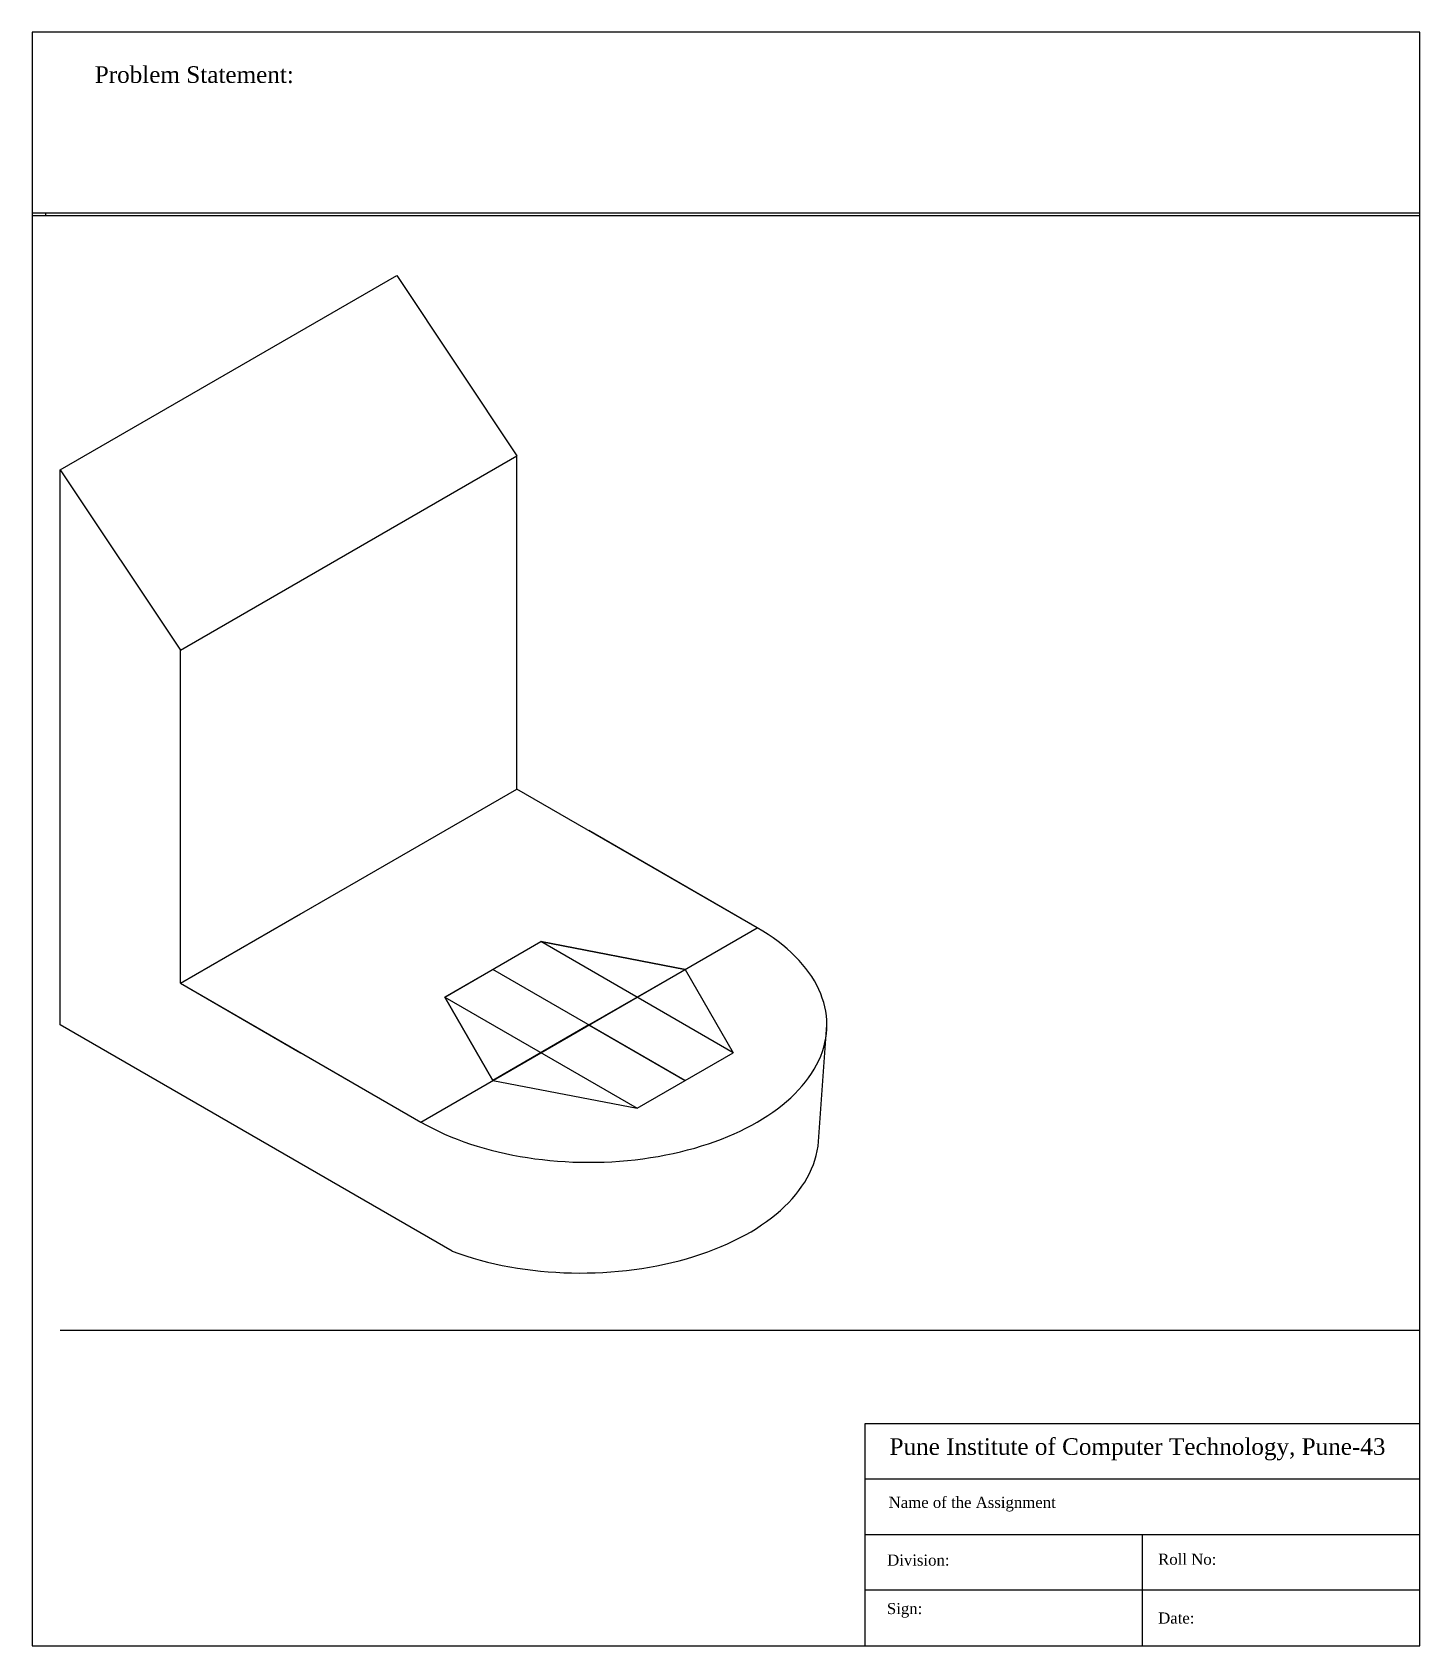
# Model space of a CAD drawing. Header units: inches. Extents: x 232146 to 232396, y 521295 to 521586.
import ezdxf

# ---------------------------------------------------------------- set-up
doc = ezdxf.new("R2010")
doc.units = ezdxf.units.IN
doc.header["$MEASUREMENT"] = 0
doc.styles.get("Standard").update_dxf_attribs({"font": 'arial.ttf'})

msp = doc.modelspace()

# ---------------------------------------------------------------- linework, layer by layer
for p, q in [((232145.9, 521585.89), (232145.9, 521445.22)), ((232395.9, 521585.89), (232145.9, 521585.89)), ((232395.9, 521295.22), (232395.9, 521585.89)), ((232145.9, 521553.37), (232395.9, 521553.37)), ((232145.9, 521552.87), (232395.9, 521552.87)), ((232148.26, 521553.37), (232148.26, 521552.87)), ((232150.95, 521507.06), (232211.57, 521542.06)), ((232211.57, 521542.06), (232233.22, 521509.56)), ((232172.6, 521474.56), (232233.22, 521509.56)), ((232233.22, 521449.56), (232233.22, 521509.56)), ((232150.95, 521407.06), (232150.95, 521507.06)), ((232150.95, 521507.06), (232172.6, 521474.56)), ((232145.9, 521495.22), (232145.9, 521295.22)), ((232172.6, 521414.56), (232172.6, 521474.56)), ((232172.6, 521414.56), (232233.22, 521449.56)), ((232172.6, 521414.56), (232172.6, 521447.06)), ((232276.52, 521424.56), (232233.22, 521449.56)), ((232276.52, 521424.56), (232246.21, 521442.06)), ((232172.6, 521414.56), (232200.74, 521430.81)), ((232172.6, 521414.56), (232194.25, 521427.06)), ((232215.9, 521389.56), (232276.52, 521424.56)), ((232220.23, 521412.06), (232237.55, 521422.06)), ((232272.19, 521402.06), (232237.55, 521422.06)), ((232263.53, 521417.06), (232237.55, 521422.06)), ((232237.55, 521422.06), (232263.53, 521417.06)), ((232228.89, 521417.06), (232220.23, 521412.06)), ((232263.53, 521397.06), (232228.89, 521417.06)), ((232246.21, 521407.06), (232263.53, 521417.06)), ((232263.53, 521417.06), (232272.19, 521402.06)), ((232172.6, 521414.56), (232215.9, 521389.56)), ((232172.6, 521414.56), (232194.25, 521402.06)), ((232220.23, 521412.06), (232254.87, 521392.06)), ((232228.89, 521397.06), (232220.23, 521412.06)), ((232220.23, 521412.06), (232228.89, 521397.06)), ((232221.54, 521366.3), (232150.95, 521407.06)), ((232185.59, 521407.06), (232202.91, 521397.06)), ((232246.21, 521407.06), (232228.89, 521397.06)), ((232246.21, 521407.06), (232263.53, 521397.06)), ((232287.61, 521386.88), (232289.08, 521407.06)), ((232254.87, 521392.06), (232272.19, 521402.06)), ((232228.89, 521397.06), (232254.87, 521392.06)), ((232395.9, 521295.22), (232395.9, 521370.22)), ((232150.9, 521352.06), (232395.9, 521352.06)), ((232395.9, 521295.22), (232395.9, 521345.22)), ((232295.9, 521335.22), (232295.9, 521295.22)), ((232395.9, 521335.22), (232295.9, 521335.22)), ((232395.9, 521325.22), (232295.9, 521325.22)), ((232395.9, 521315.22), (232295.9, 521315.22)), ((232345.9, 521315.22), (232345.9, 521295.22)), ((232395.9, 521305.22), (232295.9, 521305.22)), ((232145.9, 521295.22), (232395.9, 521295.22))]:
    msp.add_line(p, q)
for centre, start_param, end_param in [((232246.21, 521407.06), 7.068583, 10.210176), ((232244.74, 521387.11), 7.281935, 9.415552)]:
    msp.add_ellipse(centre, major_axis=(-42.87, 0), ratio=0.57735, start_param=start_param, end_param=end_param)

# ---------------------------------------------------------------- texts
at = {"attachment_point": 1}
for s, insert, char_height in [('{\\fTimes New Roman Baltic|b0|i0|c0|p18;Problem Statement: }', (232157.16, 521579.77), 3), ('{\\fTimes New Roman Baltic|b0|i0|c0|p18;Name of the Assignment}', (232300.2, 521322.05), 2), ('{\\fTimes New Roman Baltic|b0|i0|c0|p18;Division:}', (232299.93, 521311.65), 2), ('{\\fTimes New Roman Baltic|b0|i0|c0|p18;Roll No: }', (232348.76, 521311.8), 2), ('{\\fTimes New Roman Baltic|b0|i0|c0|p18;Sign: }', (232299.89, 521302.92), 2), ('{\\fTimes New Roman Baltic|b0|i0|c0|p18;Date: }', (232348.76, 521301.21), 2)]:
    msp.add_mtext_dynamic_manual_height_columns(s, width=88.8453, gutter_width=1, heights=[0], dxfattribs=dict(at, insert=insert, char_height=char_height))
at = {"ltscale": 2, "insert": (232300.37, 521332.6), "char_height": 3, "attachment_point": 1}
msp.add_mtext_dynamic_manual_height_columns('{\\fTimes New Roman Baltic|b0|i0|c0|p18;Pune Institute of Computer Technology, Pune-43}', width=88.8453, gutter_width=1, heights=[0], dxfattribs=at)

doc.saveas('drawing.dxf')
